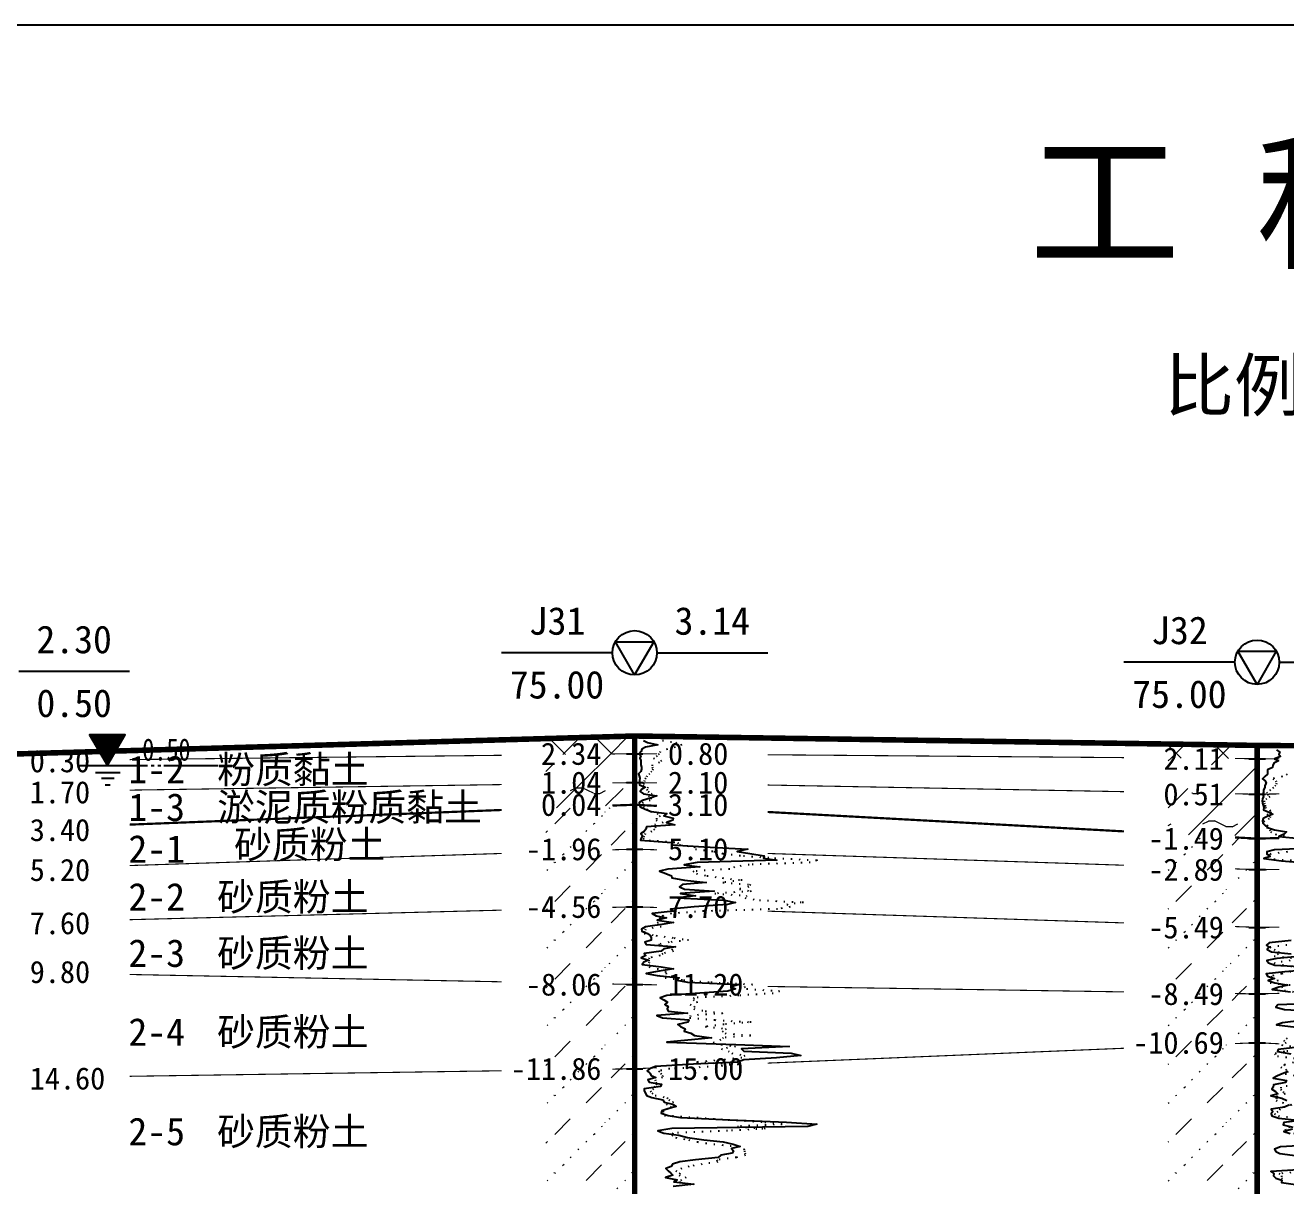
# Model space of a CAD drawing. Extents: x -37 to 3540, y -1485 to 297.
# Drawn here: x 797.5 to 911.1, y -119.6 to -15 of the extents above; entities that cross this region are included whole.
import ezdxf
from ezdxf.enums import TextEntityAlignment as Align

# ---------------------------------------------------------------- set-up
doc = ezdxf.new("R2010")
doc.units = 0
doc.linetypes.add('DOT', pattern=[6.35, 0, -6.35])
doc.layers.get('0').update_dxf_attribs({"linetype": 'CONTINUOUS'})
for name, color, linetype in [('CURVE', 200, 'CONTINUOUS'), ('FRAME', 7, 'CONTINUOUS'), ('HOLE', 41, 'CONTINUOUS'), ('STRATUM', 241, 'CONTINUOUS')]:
    doc.layers.add(name, color=color, linetype=linetype)
doc.layers.add('HATCH', color=7, linetype='CONTINUOUS', lineweight=13)
doc.styles.add('ST', font='')
doc.styles.get('ST').set_extended_font_data('SimSun')
pattern_1 = [(45, (761.2035, -297), (-2.12132, 2.12132), [10, 0]), (135, (761.2035, -297), (-2.12132, -2.12132), [10, 0])]
pattern_2 = [(45, (761.2035, -297), (-4.24264, 4.24264), [10, 0]), (45, (762.2645, -300.182), (-2.12132, 6.36396), [3, -3])]
pattern_3 = [(45, (761.2035, -297), (-4.24264, 4.24264), [10, 0]), (45, (762.2645, -300.182), (-2.12132, 6.36396), [3, -3]), (26.565, (762.2776, -297.2536), (5.999823, 5.999812), [0.567, -12.849]), (0, (761.7106, -297.2536), (0, 6), [0.567, -5.433]), (26.565, (759.6222, -297), (5.999823, 5.999812), [0.567, -12.849]), (0, (760.1293, -296.7464), (0, 6), [0.567, -5.433]), (153.435, (761.7106, -297.2536), (-5.999818, -5e-06), [1.134, -12.2826]), (26.565, (765.2776, -294.2536), (5.999823, 5.999812), [0.567, -12.849]), (0, (764.7106, -294.2536), (0, 6), [0.567, -5.433]), (26.565, (762.6222, -294), (5.999823, 5.999812), [0.567, -12.849]), (0, (763.1293, -293.7464), (0, 6), [0.567, -5.433]), (153.435, (764.7106, -294.2536), (-5.999818, -5e-06), [1.134, -12.2826])]
pattern_4 = [(45, (761.2035, -297), (-7e-07, 6.99998), [1.97196, -7.92754]), (45, (764.0163, -294.171), (-7e-07, 6.99998), [1.99367, -7.90583]), (45, (766.271, -291.918), (-7e-07, 6.99998), [1.8136, -8.08588]), (26.565, (761.2035, -293.5), (7, 7), [0.0965, -15.55598]), (36.8699, (761.9035, -292.8), (7, 7), [0.19775, -34.80225]), (315, (764.7035, -290.024), (6.99998, 1e-06), [0.03305, -9.86644]), (26.565, (764.7035, -297), (7, 7), [0.14475, -15.50773]), (26.565, (765.4035, -296.3), (7, 7), [0.10528, -15.5472]), (90, (765.7535, -295.95), (-7, -5e-07), [0.02877, -6.97123]), (26.565, (766.1035, -295.6), (7, 7), [0.091, -31.21394]), (36.8699, (766.8035, -294.9), (7, 7), [0.1107, -34.8893]), (45, (767.5035, -294.2), (-2e-07, 6.99998), [0.10911, -9.79038]), (315, (768.1176, -293.452), (6.99998, 1e-06), [0.03305, -9.86644]), (36.8699, (762.6035, -292.1), (7, 7), [0.10224, -34.89776]), (53.1301, (763.3035, -291.4), (14, 21), [0.13438, -34.86562]), (53.1301, (764.0035, -290.7), (14, 21), [0.12625, -34.87375])]

# ---------------------------------------------------------------- blocks, each defined once
blk = doc.blocks.new('图头_剖面图A3')
at = {"style": 'ST'}
for s, height, p in [('工 程 地 质 剖 面 图', 10, (-15.09, 10.79)), ('比例尺：水平：1∶            垂直：1∶', 4.6, (-11.5, -5.76))]:
    blk.add_text(s, height=height, dxfattribs=at).set_placement(p, align=Align.MIDDLE_CENTER)
for tag, height, p in [('01_剖面号', 10, (64.41, 11.39)), ('02_横向比例', 4.6, (-18.82, -5.99)), ('03＿纵向比例', 4.6, (50.43, -5.28))]:
    blk.add_attdef(tag, text='', height=height, dxfattribs=at).set_placement(p, align=Align.MIDDLE_LEFT)
blk = doc.blocks.new('H_cpt_hole')
for p, q in [((-1.73, 1), (1.73, 1)), ((0, -2), (-1.73, 1)), ((1.73, 1), (0, -2))]:
    blk.add_line(p, q)
blk.add_circle((0, 0), 2)
blk = doc.blocks.new('Gwl')
blk.add_lwpolyline([(0, 0, 0, 3.22, 0), (0, 2.79, 3.22, 3.22, 0)], format="xyseb")
blk.add_lwpolyline([(0, 0), (1.61, 2.79), (-1.61, 2.79)], close=True)
for points in [[(-2.63, 0), (3.61, 0)], [(3.93, 0), (4.21, 0)], [(4.53, 0), (4.8, 0)], [(5.09, 0), (9.99, 0)], [(-1.09, -0.61), (1.16, -0.61)], [(-0.54, -1.14), (0.61, -1.14)], [(-0.19, -1.74), (0.26, -1.74)]]:
    blk.add_lwpolyline(points)
at = {"style": 'ST', "width": 0.8}
blk.add_attdef('*GWL', (3.14, 0.45), '', height=2, dxfattribs=at)

msp = doc.modelspace()

# ---------------------------------------------------------------- hatches: boundary and pattern name
at = {"layer": 'HATCH'}
h = msp.add_hatch(dxfattribs=at)
h.set_pattern_fill('STT', color=50, style=0)
h.set_pattern_definition(pattern_1)
h.paths.add_polyline_path([(852.41, -79.08), (844.41, -79.31), (844.41, -80.77), (852.41, -80.68)])
h.paths.add_polyline_path([(843.2, -82.16), (849.9, -82.16), (849.9, -79.23), (843.2, -79.23)], flags=9)
h = msp.add_hatch(dxfattribs=at)
h.set_pattern_fill('FZNT', color=32, style=0)
h.set_pattern_definition(pattern_2)
h.paths.add_polyline_path([(852.41, -80.68), (844.41, -80.77), (844.41, -83.4), (852.41, -83.28)])
h.paths.add_polyline_path([(843.2, -84.76), (849.9, -84.76), (849.9, -81.83), (843.2, -81.83)], flags=9)
h.paths.add_polyline_path([(843.2, -82.16), (849.9, -82.16), (849.9, -79.23), (843.2, -79.23)], flags=9)
h = msp.add_hatch(dxfattribs=at)
h.set_pattern_fill('STT', color=50, style=0)
h.set_pattern_definition(pattern_1)
h.paths.add_polyline_path([(908.52, -79.93), (900.52, -79.81), (900.52, -81.07), (908.52, -81.13)])
h.paths.add_polyline_path([(899.31, -82.62), (906, -82.62), (906, -79.7), (899.31, -79.7)], flags=9)
h = msp.add_hatch(dxfattribs=at)
h.set_pattern_fill('FZNT', color=32, style=0)
h.set_pattern_definition(pattern_2)
h.paths.add_polyline_path([(908.52, -81.13), (900.52, -81.07), (900.52, -84.18), (908.52, -84.33)])
h.paths.add_polyline_path([(899.31, -85.82), (906.01, -85.82), (906.01, -82.89), (899.31, -82.89)], flags=9)
h.paths.add_polyline_path([(899.31, -82.62), (906, -82.62), (906, -79.7), (899.31, -79.7)], flags=9)
h = msp.add_hatch(dxfattribs=at)
h.set_pattern_fill('YNFNT', color=251, style=0)
h.set_pattern_definition(pattern_3)
h.paths.add_polyline_path([(852.41, -83.28), (844.41, -83.4), (844.41, -85.59), (852.41, -85.28)])
h.paths.add_polyline_path([(843.2, -86.76), (849.9, -86.76), (849.9, -83.83), (843.2, -83.83)], flags=9)
h.paths.add_polyline_path([(843.2, -84.76), (849.9, -84.76), (849.9, -81.83), (843.2, -81.83)], flags=9)
h = msp.add_hatch(dxfattribs=at)
h.set_pattern_fill('YNFNT', color=251, style=0)
h.set_pattern_definition(pattern_3)
h.paths.add_polyline_path([(908.52, -84.33), (900.52, -84.18), (900.52, -87.89), (908.52, -88.33)])
h.paths.add_polyline_path([(897.88, -89.82), (906.01, -89.82), (906.01, -86.89), (897.88, -86.89)], flags=9)
h.paths.add_polyline_path([(899.31, -85.82), (906.01, -85.82), (906.01, -82.89), (899.31, -82.89)], flags=9)
h = msp.add_hatch(dxfattribs=at)
h.set_pattern_fill('SZFT', color=52, style=0)
h.set_pattern_definition(pattern_4)
h.paths.add_polyline_path([(852.41, -85.28), (844.41, -85.59), (844.41, -89.54), (852.41, -89.28)])
h.paths.add_polyline_path([(841.77, -90.76), (849.9, -90.76), (849.9, -87.83), (841.77, -87.83)], flags=9)
h.paths.add_polyline_path([(843.2, -86.76), (849.9, -86.76), (849.9, -83.83), (843.2, -83.83)], flags=9)
h = msp.add_hatch(dxfattribs=at)
h.set_pattern_fill('SZFT', color=52, style=0)
h.set_pattern_definition(pattern_4)
h.paths.add_polyline_path([(908.52, -88.33), (900.52, -87.89), (900.52, -90.87), (908.52, -91.13)])
h.paths.add_polyline_path([(897.88, -92.62), (906.01, -92.62), (906.01, -89.69), (897.88, -89.69)], flags=9)
h.paths.add_polyline_path([(897.88, -89.82), (906.01, -89.82), (906.01, -86.89), (897.88, -86.89)], flags=9)
h = msp.add_hatch(dxfattribs=at)
h.set_pattern_fill('SZFT', color=52, style=0)
h.set_pattern_definition(pattern_4)
h.paths.add_polyline_path([(852.41, -89.28), (844.41, -89.54), (844.41, -94.68), (852.41, -94.48)])
h.paths.add_polyline_path([(841.77, -95.96), (849.9, -95.96), (849.9, -93.03), (841.77, -93.03)], flags=9)
h.paths.add_polyline_path([(841.77, -90.76), (849.9, -90.76), (849.9, -87.83), (841.77, -87.83)], flags=9)
h = msp.add_hatch(dxfattribs=at)
h.set_pattern_fill('SZFT', color=52, style=0)
h.set_pattern_definition(pattern_4)
h.paths.add_polyline_path([(908.52, -91.13), (900.52, -90.87), (900.52, -96.07), (908.52, -96.33)])
h.paths.add_polyline_path([(897.88, -97.82), (906.01, -97.82), (906.01, -94.89), (897.88, -94.89)], flags=9)
h.paths.add_polyline_path([(897.88, -92.62), (906.01, -92.62), (906.01, -89.69), (897.88, -89.69)], flags=9)
h = msp.add_hatch(dxfattribs=at)
h.set_pattern_fill('SZFT', color=52, style=0)
h.set_pattern_definition(pattern_4)
h.paths.add_polyline_path([(852.41, -94.48), (844.41, -94.68), (844.41, -101.32), (852.41, -101.48)])
h.paths.add_polyline_path([(841.77, -102.96), (849.9, -102.96), (849.9, -100.03), (841.77, -100.03)], flags=9)
h.paths.add_polyline_path([(841.77, -95.96), (849.9, -95.96), (849.9, -93.03), (841.77, -93.03)], flags=9)
h = msp.add_hatch(dxfattribs=at)
h.set_pattern_fill('SZFT', color=52, style=0)
h.set_pattern_definition(pattern_4)
h.paths.add_polyline_path([(908.52, -96.33), (900.52, -96.07), (900.52, -102.21), (908.52, -102.33)])
h.paths.add_polyline_path([(897.88, -103.82), (906.01, -103.82), (906.01, -100.89), (897.88, -100.89)], flags=9)
h.paths.add_polyline_path([(897.88, -97.82), (906.01, -97.82), (906.01, -94.89), (897.88, -94.89)], flags=9)
h = msp.add_hatch(dxfattribs=at)
h.set_pattern_fill('SZFT', color=52, style=0)
h.set_pattern_definition(pattern_4)
h.paths.add_polyline_path([(852.41, -101.48), (844.41, -101.32), (844.41, -109.2), (852.41, -109.08)])
h.paths.add_polyline_path([(840.34, -110.56), (849.9, -110.56), (849.9, -107.63), (840.34, -107.63)], flags=9)
h.paths.add_polyline_path([(841.77, -102.96), (849.9, -102.96), (849.9, -100.03), (841.77, -100.03)], flags=9)
h = msp.add_hatch(dxfattribs=at)
h.set_pattern_fill('SZFT', color=52, style=0)
h.set_pattern_definition(pattern_4)
h.paths.add_polyline_path([(908.52, -102.33), (900.52, -102.21), (900.52, -107.06), (908.52, -106.73)])
h.paths.add_polyline_path([(896.45, -108.22), (906.01, -108.22), (906.01, -105.29), (896.45, -105.29)], flags=9)
h.paths.add_polyline_path([(897.88, -103.82), (906.01, -103.82), (906.01, -100.89), (897.88, -100.89)], flags=9)
h = msp.add_hatch(dxfattribs=at)
h.set_pattern_fill('SZFT', color=52, style=0)
h.set_pattern_definition(pattern_4)
h.paths.add_polyline_path([(908.52, -106.73), (900.52, -107.06), (900.52, -123.44), (908.52, -123.73)])
h.paths.add_polyline_path([(896.45, -125.22), (906.01, -125.22), (906.01, -122.29), (896.45, -122.29)], flags=9)
h.paths.add_polyline_path([(896.45, -108.22), (906.01, -108.22), (906.01, -105.29), (896.45, -105.29)], flags=9)
h = msp.add_hatch(dxfattribs=at)
h.set_pattern_fill('SZFT', color=52, style=0)
h.set_pattern_definition(pattern_4)
h.paths.add_polyline_path([(852.41, -109.08), (844.41, -109.2), (844.41, -121.69), (852.41, -121.68)])
h.paths.add_polyline_path([(840.34, -123.16), (849.9, -123.16), (849.9, -120.23), (840.34, -120.23)], flags=9)
h.paths.add_polyline_path([(840.34, -110.56), (849.9, -110.56), (849.9, -107.63), (840.34, -107.63)], flags=9)

# ---------------------------------------------------------------- linework, layer by layer
at = {"layer": 'CURVE', "color": 30, "linetype": 'Continuous'}
for points in [[(853.22, -79.48), (853.58, -79.68), (854.51, -79.88), (853.38, -80.08), (853.06, -80.28), (853.01, -80.48), (852.82, -80.68), (852.96, -80.88), (852.89, -81.08), (852.98, -81.28), (852.98, -81.48), (852.96, -81.68), (853.03, -81.88), (853.03, -82.08), (852.96, -82.28), (852.77, -82.48), (852.83, -82.68), (852.87, -82.88), (852.85, -83.08), (852.84, -83.28), (852.86, -83.48), (853.36, -83.68), (853.05, -83.88), (852.92, -84.08), (853.22, -84.28), (854.42, -84.48), (853.81, -84.68), (853.12, -84.88), (852.82, -85.08), (852.83, -85.28), (852.92, -85.48), (853.37, -85.68), (853.91, -85.88), (855.32, -86.08), (855.03, -86.28), (855.88, -86.48), (855.86, -86.68), (855.29, -86.88), (856.02, -87.08), (853.48, -87.28), (853.43, -87.48), (853.26, -87.68), (852.98, -87.88), (853.12, -88.08), (853, -88.28), (852.94, -88.48), (855.73, -88.68), (855.8, -88.88), (858.64, -89.08), (862.62, -89.28), (861.66, -89.48), (862.78, -89.68), (864.07, -89.88), (864.03, -90.08), (865.23, -90.28), (858.05, -90.48), (856.86, -90.68), (858.3, -90.88), (855.4, -91.08), (854.65, -91.28), (855.21, -91.48), (855.72, -91.68), (855.75, -91.88), (856.9, -92.08), (858.87, -92.28), (856.73, -92.48), (856.46, -92.68), (856.9, -92.88), (859.58, -93.08), (856.55, -93.28), (857.89, -93.48), (856.28, -93.68), (860.48, -93.88), (861.5, -94.08), (860.77, -94.28), (857.76, -94.48), (855.65, -94.68), (855.87, -94.88), (853.99, -95.08), (854.36, -95.28), (855.27, -95.48), (854.45, -95.68), (855.9, -95.88), (854.85, -96.08), (853.38, -96.28), (853.02, -96.48), (853.05, -96.68), (853.57, -96.88), (853.81, -97.08), (853.89, -97.28), (853.89, -97.48), (853.34, -97.68), (853.46, -97.88), (856.1, -98.08), (855.03, -98.28), (854.8, -98.48), (853.28, -98.68), (853.43, -98.88), (852.99, -99.08), (853.66, -99.28), (853.24, -99.48), (853.08, -99.68), (854.81, -99.88), (855.92, -100.08), (854.62, -100.28), (853.44, -100.48), (854.45, -100.68), (856.42, -100.88), (856.22, -101.08), (857.18, -101.28), (861.83, -101.48), (861.12, -101.68), (861.5, -101.88), (860.82, -102.08), (857.85, -102.28), (855.3, -102.48), (854.71, -102.68), (855.03, -102.88), (855.37, -103.08), (855.13, -103.28), (855.43, -103.48), (855.33, -103.68), (855.44, -103.88), (857.18, -104.08), (854.41, -104.28), (854.93, -104.48), (857.3, -104.68), (857.21, -104.88), (856.3, -105.08), (856.53, -105.28), (856.96, -105.48), (856.86, -105.68), (857.46, -105.88), (857.8, -106.08), (859.34, -106.28), (857.52, -106.48), (855.32, -106.68), (861.54, -106.88), (866.34, -107.08), (862.05, -107.28), (862.26, -107.48), (866.53, -107.68), (867.4, -107.88), (865.19, -108.08), (862.25, -108.28), (861.68, -108.48), (857.71, -108.68), (854.3, -108.88), (853.75, -109.08), (853.53, -109.28), (853.77, -109.48), (853.89, -109.68), (854.33, -109.88), (853.59, -110.08), (853.72, -110.28), (854.84, -110.48), (854.74, -110.68), (853.27, -110.88), (853.28, -111.08), (853.39, -111.28), (853.47, -111.48), (853.95, -111.68), (854.95, -111.88), (855.08, -112.08), (855.83, -112.28), (856.15, -112.48), (855.41, -112.68), (854.87, -112.88), (854.81, -113.08), (855.42, -113.28), (856.54, -113.48), (860.99, -113.68), (866.1, -113.88), (868.83, -114.08), (868.01, -114.28), (855.77, -114.48), (854.49, -114.68), (855.04, -114.88), (856.4, -115.08), (857.18, -115.28), (858.64, -115.48), (860.38, -115.68), (861.29, -115.88), (861.92, -116.08), (861.15, -116.28), (861.31, -116.48), (861.19, -116.68), (860.19, -116.88), (859.95, -117.08), (857.9, -117.28), (856.48, -117.48), (855.81, -117.68), (855.7, -117.88), (855.23, -118.08), (855.43, -118.28), (855.68, -118.48), (855.86, -118.68), (855.19, -118.88), (856.24, -119.08), (855.93, -119.28), (857.73, -119.48), (855.89, -119.68)], [(910.27, -80.33), (910.58, -80.53), (910.47, -80.73), (910.64, -80.93), (910.08, -81.13), (910.45, -81.33), (910.02, -81.53), (909.94, -81.73), (909.92, -81.93), (909.47, -82.13), (909.47, -82.33), (909.47, -82.53), (909.21, -82.73), (909.02, -82.93), (909.24, -83.13), (909.33, -83.33), (909.21, -83.53), (909.22, -83.73), (909.09, -83.93), (909.1, -84.13), (909.04, -84.33), (909.11, -84.53), (909.02, -84.73), (908.99, -84.93), (909, -85.13), (909.07, -85.33), (909.12, -85.53), (909.1, -85.73), (909.53, -85.93), (909.93, -86.13), (909.42, -86.33), (909.06, -86.53), (909.02, -86.73), (909.03, -86.93), (909.22, -87.13), (909.47, -87.33), (910.09, -87.53), (911.16, -87.73), (910.97, -87.93), (910.49, -88.13), (912.38, -88.33)], [(914.83, -89.13), (910.1, -89.33), (909.4, -89.53), (909.39, -89.73), (909.71, -89.93), (909.13, -90.13), (910.71, -90.33), (913.26, -90.53)], [(911.59, -97.53), (909.6, -97.73), (909.37, -97.93), (909.59, -98.13), (909.44, -98.33), (909.81, -98.53), (911.58, -98.73)], [(912.57, -98.93), (910.3, -99.13), (909.4, -99.33), (909.56, -99.53), (910.11, -99.73), (913.44, -99.93)], [(913.58, -100.13), (911.02, -100.33), (909.34, -100.53), (909.46, -100.73), (910.08, -100.93), (909.52, -101.13), (910.12, -101.33), (911.28, -101.53), (910.48, -101.73), (909.89, -101.93), (911.54, -102.13)], [(915.23, -103.13), (910.4, -103.33), (910.22, -103.53), (910.99, -103.73), (914.38, -103.93)], [(912.54, -104.73), (910.8, -104.93), (910.26, -105.13), (912.04, -105.33)], [(912.18, -107.13), (910.41, -107.33), (910.37, -107.53), (911.55, -107.73)], [(911.32, -109.33), (910.78, -109.53), (910.37, -109.73), (909.98, -109.93), (911.16, -110.13), (911.07, -110.33), (910.01, -110.53), (909.98, -110.73), (909.85, -110.93), (910.17, -111.13), (910.38, -111.33), (909.76, -111.53), (910.74, -111.73), (911.2, -111.93)], [(911.43, -112.33), (911, -112.53), (909.8, -112.73), (909.93, -112.93), (909.8, -113.13), (909.84, -113.33), (910.49, -113.53), (912.43, -113.73), (910.94, -113.93), (910.87, -114.13), (911.73, -114.33)], [(911.7, -114.53), (910.93, -114.73), (911.5, -114.93)], [(913.83, -115.93), (910.62, -116.13), (910.08, -116.33), (910.2, -116.53), (910.57, -116.73), (912.15, -116.93)], [(913.26, -118.13), (909.75, -118.33), (910.04, -118.53), (910.01, -118.73), (910.22, -118.93), (910.76, -119.13), (910.71, -119.33), (912.2, -119.53)]]:
    msp.add_lwpolyline(points, dxfattribs=at)
at = {"layer": 'CURVE', "color": 100, "linetype": 'DOT', "ltscale": 0.1}
for points in [[(854.91, -79.48), (856.1, -79.68), (856.65, -79.88), (856.05, -80.08), (855.36, -80.28), (854.71, -80.48), (854.61, -80.68), (854.43, -80.88), (854.11, -81.08), (854.82, -81.28), (854.64, -81.48), (854, -81.68), (853.99, -81.88), (854.08, -82.08), (853.94, -82.28), (853.76, -82.48), (853.51, -82.68), (853.41, -82.88), (853.3, -83.08), (853.22, -83.28), (853.18, -83.48), (853.59, -83.68), (853.51, -83.88), (853.63, -84.08), (854, -84.28), (853.66, -84.48), (853.87, -84.68), (853.82, -84.88), (853.18, -85.08), (853.01, -85.28), (853.18, -85.48), (853.48, -85.68), (853.85, -85.88), (854.43, -86.08), (854.71, -86.28), (854.38, -86.48), (854.35, -86.68), (854.99, -86.88), (854.24, -87.08), (854.33, -87.28), (854.19, -87.48), (853.96, -87.68), (853.37, -87.88), (853.24, -88.08), (853.17, -88.28), (853.72, -88.48), (856.3, -88.68), (856.44, -88.88), (857.81, -89.08), (857.89, -89.28), (859.56, -89.48), (860.38, -89.68), (862.22, -89.88), (865.03, -90.08), (868.89, -90.28), (868.23, -90.48), (862.74, -90.68), (861.42, -90.88), (860.98, -91.08), (857.66, -91.28), (857.99, -91.48), (858.93, -91.68), (860.31, -91.88), (862.09, -92.08), (860.37, -92.28), (862.86, -92.48), (862.71, -92.68), (861.86, -92.88), (862.9, -93.08), (859.63, -93.28), (862.52, -93.48), (862.37, -93.68), (863.65, -93.88), (867.62, -94.08), (866.13, -94.28), (866.42, -94.48), (865.29, -94.68), (858.64, -94.88), (855.72, -95.08), (854.97, -95.28), (854.68, -95.48), (854.67, -95.68), (854.52, -95.88), (854.42, -96.08), (854.81, -96.28), (853.38, -96.48), (853.3, -96.68), (853.26, -96.88), (854.33, -97.08), (855.96, -97.28), (857.26, -97.48), (855.52, -97.68), (854.55, -97.88), (855.74, -98.08), (855.74, -98.28), (855.92, -98.48), (854.95, -98.68), (854.7, -98.88), (853.71, -99.08), (853.68, -99.28), (853.72, -99.48), (853.65, -99.68), (853.72, -99.88), (854.47, -100.08), (855.15, -100.28), (855.3, -100.48), (854.58, -100.68), (855.15, -100.88), (856.82, -101.08), (859.29, -101.28), (863.03, -101.48), (862.31, -101.68), (862.5, -101.88), (865.47, -102.08), (864.91, -102.28), (861.81, -102.48), (857.77, -102.68), (857.68, -102.88), (858.06, -103.08), (857.4, -103.28), (857.82, -103.48), (857.73, -103.68), (858.78, -103.88), (860.37, -104.08), (857.44, -104.28), (857.36, -104.48), (859.64, -104.68), (862.9, -104.88), (860.47, -105.08), (858.78, -105.28), (860.67, -105.48), (860.3, -105.68), (860.57, -105.88), (862.87, -106.08), (860.39, -106.28), (860.17, -106.48), (859.48, -106.68), (860.24, -106.88), (861.5, -107.08), (860.24, -107.28), (860.86, -107.48), (861.16, -107.68), (862.33, -107.88), (862.07, -108.08), (860.37, -108.28), (857.99, -108.48), (861.78, -108.68), (859.78, -108.88), (855.57, -109.08), (854.57, -109.28), (854.78, -109.48), (854.94, -109.68), (854.91, -109.88), (854.26, -110.08), (854.32, -110.28), (854.42, -110.48), (854.26, -110.68), (854.1, -110.88), (853.84, -111.08), (853.97, -111.28), (854.26, -111.48), (855.34, -111.68), (855.5, -111.88), (855.91, -112.08), (855.24, -112.28), (855.71, -112.48), (855.43, -112.68), (854.98, -112.88), (854.96, -113.08), (855.09, -113.28), (858.03, -113.48), (860.84, -113.68), (864.14, -113.88), (865.72, -114.08), (861.68, -114.28), (864.17, -114.48), (860.78, -114.68), (855.88, -114.88), (855.76, -115.08), (856.1, -115.28), (857.3, -115.48), (858.08, -115.68), (859.55, -115.88), (861.62, -116.08), (862.25, -116.28), (862.32, -116.48), (862.33, -116.68), (862.4, -116.88), (861.58, -117.08), (859.81, -117.28), (859.92, -117.48), (858.51, -117.68), (857.33, -117.88), (856.67, -118.08), (856.11, -118.28), (856.5, -118.48), (856.43, -118.68), (857.04, -118.88), (856.62, -119.08), (856.45, -119.28), (857.4, -119.48), (857.65, -119.68)], [(911.24, -82.53), (910.8, -82.73), (909.94, -82.93), (910.21, -83.13), (910.28, -83.33), (910.19, -83.53), (910, -83.73), (909.72, -83.93), (909.37, -84.13), (909.49, -84.33), (909.66, -84.53), (909.38, -84.73), (909.17, -84.93), (909.15, -85.13), (909.25, -85.33), (909.26, -85.53), (909.68, -85.73), (909.8, -85.93), (909.41, -86.13), (909.7, -86.33), (909.62, -86.53), (909.19, -86.73), (909.07, -86.93), (909.49, -87.13), (909.37, -87.33), (909.67, -87.53), (909.74, -87.73), (910.16, -87.93), (911.17, -88.13)], [(911.25, -89.53), (909.64, -89.73), (909.54, -89.93), (909.31, -90.13), (912.22, -90.33)], [(911.21, -97.93), (909.68, -98.13), (910.06, -98.33), (910.55, -98.53), (910.42, -98.73), (910.06, -98.93), (912.06, -99.13)], [(911.51, -99.33), (910.05, -99.53), (910.82, -99.73), (912.44, -99.93)], [(911.56, -100.33), (910.74, -100.53), (909.77, -100.73), (909.81, -100.93), (910.41, -101.13), (909.7, -101.33), (911.51, -101.53), (910.81, -101.73), (910.26, -101.93), (911.79, -102.13)], [(911.24, -106.33), (910.9, -106.53), (911.15, -106.73), (910.73, -106.93), (912.1, -107.13)], [(912.75, -107.33), (910.98, -107.53), (910.08, -107.73), (910.36, -107.93), (911.9, -108.13)], [(911.8, -108.53), (911, -108.73), (910.67, -108.93), (911.09, -109.13), (911.31, -109.33), (911.06, -109.53), (912.09, -109.73)], [(911.97, -110.53), (910.65, -110.73), (910.65, -110.93), (910.87, -111.13), (911.04, -111.33), (910.35, -111.53), (910.27, -111.73), (910.23, -111.93), (910.79, -112.13), (911.65, -112.33), (910.89, -112.53), (910.6, -112.73), (910.39, -112.93), (910.1, -113.13), (910.44, -113.33), (912.51, -113.53)], [(911.44, -114.33), (911.04, -114.53), (911.1, -114.73), (912, -114.93)], [(913.04, -118.33), (910.49, -118.53), (910.73, -118.73), (910.73, -118.93), (911.12, -119.13)]]:
    msp.add_lwpolyline(points, dxfattribs=at)
at = {"layer": 'FRAME', "linetype": 'Continuous'}
msp.add_line((1302.94, -15), (622.01, -15), dxfattribs=at)
at = {"layer": 'HOLE', "linetype": 'Continuous'}
for points in [[(850.41, -71.58), (840.41, -71.58)], [(854.41, -71.58), (864.41, -71.58)], [(906.52, -72.43), (896.52, -72.43)], [(910.52, -72.43), (920.52, -72.43)], [(796.88, -73.25), (806.88, -73.25)], [(851.66, -80.68), (853.16, -80.68)], [(907.77, -81.13), (909.27, -81.13)], [(851.66, -83.28), (853.16, -83.28)], [(907.77, -84.33), (909.27, -84.33)], [(851.66, -85.28), (853.16, -85.28)], [(907.77, -88.33), (909.27, -88.33)], [(851.66, -89.28), (853.16, -89.28)], [(907.77, -91.13), (909.27, -91.13)], [(851.66, -94.48), (853.16, -94.48)], [(907.77, -96.33), (909.27, -96.33)], [(851.66, -101.48), (853.16, -101.48)], [(907.77, -102.33), (909.27, -102.33)], [(907.77, -106.73), (909.27, -106.73)], [(851.66, -109.08), (853.16, -109.08)]]:
    msp.add_lwpolyline(points, dxfattribs=at)
at = {"layer": 'HOLE', "linetype": 'Continuous', "const_width": 0.5}
for points in [[(852.41, -79.08), (852.41, -227.78)], [(908.52, -79.93), (908.52, -228.63)]]:
    msp.add_lwpolyline(points, dxfattribs=at)
at = {"layer": 'STRATUM', "linetype": 'Continuous'}
for points, const_width in [([(806.88, -80.4), (848.96, -79.18)], 0.5), ([(848.96, -79.18), (852.41, -79.08), (906.78, -79.9)], 0.5), ([(792.88, -80.72), (794.88, -80.75), (806.88, -80.4)], 0.5), ([(850.41, -80.7), (852.41, -80.68), (854.41, -80.69)], 0.1), ([(906.52, -79.9), (908.52, -79.93), (920.52, -80.02)], 0.5), ([(806.88, -81.21), (823.64, -81.01), (840.41, -80.82)], 0.1), ([(864.41, -80.77), (880.46, -80.9), (896.52, -81.03)], 0.1), ([(906.52, -81.11), (908.52, -81.13), (910.52, -81.13)], 0.1), ([(806.88, -83.96), (823.64, -83.71), (840.41, -83.46)], 0.1), ([(850.41, -83.31), (852.41, -83.28), (854.41, -83.31)], 0.1), ([(864.41, -83.5), (880.46, -83.8), (896.52, -84.1)], 0.1), ([(850.41, -85.35), (852.41, -85.28), (854.41, -85.38)], 0.2), ([(906.52, -84.29), (908.52, -84.33), (910.52, -84.3)], 0.1), ([(806.88, -87.07), (823.64, -86.41), (840.41, -85.75)], 0.2), ([(864.41, -85.93), (880.46, -86.8), (896.52, -87.68)], 0.2), ([(906.52, -88.22), (908.52, -88.33), (910.52, -88.28)], 0.2), ([(806.88, -90.76), (823.64, -90.21), (840.41, -89.67)], 0.1), ([(850.41, -89.34), (852.41, -89.28), (854.41, -89.34)], 0.1), ([(864.41, -89.67), (880.46, -90.2), (896.52, -90.73)], 0.1), ([(906.52, -91.06), (908.52, -91.13), (910.52, -91.12)], 0.1), ([(806.88, -95.64), (823.64, -95.21), (840.41, -94.78)], 0.1), ([(850.41, -94.53), (852.41, -94.48), (854.41, -94.54)], 0.1), ([(864.41, -94.87), (880.46, -95.4), (896.52, -95.93)], 0.1), ([(906.52, -96.26), (908.52, -96.33), (910.52, -96.32)], 0.1), ([(806.88, -100.58), (823.64, -100.91), (840.41, -101.24)], 0.1), ([(850.41, -101.44), (852.41, -101.48), (854.41, -101.51)], 0.1), ([(864.41, -101.66), (880.46, -101.9), (896.52, -102.15)], 0.1), ([(906.52, -102.3), (908.52, -102.33), (910.52, -102.28)], 0.1), ([(906.52, -106.81), (908.52, -106.73), (910.52, -106.83)], 0.1), ([(864.41, -108.57), (880.46, -107.9), (896.52, -107.23)], 0.1), ([(850.41, -109.11), (852.41, -109.08), (854.41, -108.99)], 0.1), ([(806.88, -109.76), (823.64, -109.51), (840.41, -109.26)], 0.1)]:
    msp.add_lwpolyline(points, dxfattribs=dict(at, const_width=const_width))

# ---------------------------------------------------------------- block references
at = {"layer": 'CURVE'}
msp.add_blockref('Gwl', (804.88, -81.75), dxfattribs=at).add_auto_attribs({'*GWL': '0.50'})
at = {"layer": 'FRAME'}
msp.add_blockref('图头_剖面图A3', (971.2, -41.7), dxfattribs=at)
at = {"layer": 'HOLE'}
for p in [(852.41, -71.58), (908.52, -72.43)]:
    msp.add_blockref('H_cpt_hole', p, dxfattribs=at)

# ---------------------------------------------------------------- texts
at = {"layer": 'HOLE', "style": 'ST'}
for s, p in [('J31', (845.41, -68.7)), ('3.14', (859.41, -68.7)), ('2.30', (801.88, -70.37)), ('J32', (901.52, -69.55)), ('75.00', (845.41, -74.45)), ('0.50', (801.88, -76.12)), ('75.00', (901.52, -75.3))]:
    msp.add_text(s, height=2.5, dxfattribs=at).set_placement(p, align=Align.MIDDLE_CENTER)
for s, p in [('0.30', (797.88, -81.35)), ('0.80', (855.41, -80.68)), ('2.10', (855.41, -83.28)), ('1.70', (797.88, -84.15)), ('3.10', (855.41, -85.28)), ('3.40', (797.88, -87.55)), ('5.10', (855.41, -89.28)), ('5.20', (797.88, -91.15)), ('7.70', (855.41, -94.48)), ('7.60', (797.88, -95.95)), ('9.80', (797.88, -100.35)), ('11.20', (855.41, -101.48)), ('14.60', (797.88, -109.95)), ('15.00', (855.41, -109.08))]:
    msp.add_text(s, height=2, dxfattribs=at).set_placement(p, align=Align.MIDDLE_LEFT)
for s, p in [('2.34', (849.41, -80.68)), ('2.11', (905.52, -81.13)), ('1.04', (849.41, -83.28)), ('0.51', (905.52, -84.33)), ('0.04', (849.41, -85.28)), ('-1.49', (905.52, -88.33)), ('-1.96', (849.41, -89.28)), ('-2.89', (905.52, -91.13)), ('-4.56', (849.41, -94.48)), ('-5.49', (905.52, -96.33)), ('-8.06', (849.41, -101.48)), ('-8.49', (905.52, -102.33)), ('-10.69', (905.52, -106.73)), ('-11.86', (849.41, -109.08))]:
    msp.add_text(s, height=2, dxfattribs=at).set_placement(p, align=Align.MIDDLE_RIGHT)
at = {"layer": 'STRATUM', "style": 'ST'}
for s, p in [('粉质黏土', (814.77, -82.1)), ('1-2', (806.77, -82.1)), ('淤泥质粉质黏土', (814.77, -85.49)), ('1-3', (806.77, -85.49)), ('砂质粉土', (816.3, -88.86)), ('2-1', (806.77, -89.26)), ('砂质粉土', (814.77, -93.58)), ('2-2', (806.77, -93.58)), ('2-3', (806.77, -98.65)), ('砂质粉土', (814.77, -98.65)), ('2-4', (806.77, -105.76)), ('砂质粉土', (814.77, -105.76)), ('2-5', (806.77, -114.73)), ('砂质粉土', (814.77, -114.73))]:
    msp.add_text(s, height=2.5, dxfattribs=at).set_placement(p, align=Align.MIDDLE_LEFT)

doc.saveas('drawing.dxf')
